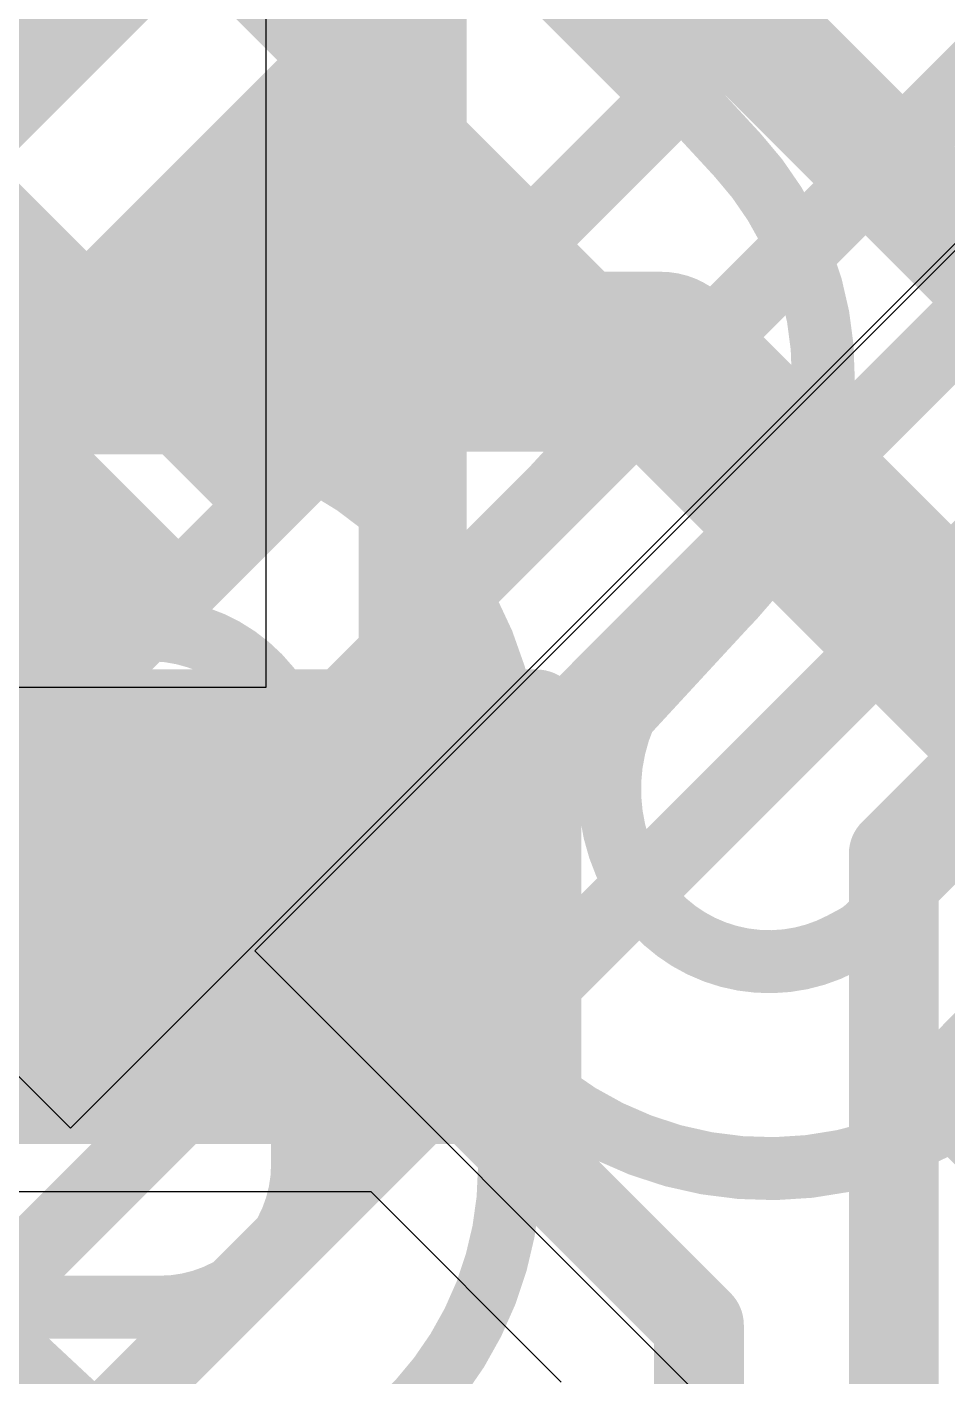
# Model space of a CAD drawing. Header units: inches. Extents: x -6 to 284, y -12 to 154.
# Drawn here: x 42.319 to 43.618, y 7.482 to 9.386 of the extents above; entities that cross this region are included whole.
import ezdxf

# ---------------------------------------------------------------- set-up
doc = ezdxf.new("R2010")
doc.units = ezdxf.units.IN
for name, color, linetype in [('Bottom Layer', 5, 'Continuous'), ('Bottom Overlay', 54, 'Continuous'), ('Bottom Paste', 16, 'Continuous'), ('Bottom Solder', 6, 'Continuous'), ('PWR-2', 130, 'Continuous'), ('Signal L1', 76, 'Continuous'), ('Signal L2', 6, 'Continuous'), ('Top Layer', 1, 'Continuous'), ('Top Overlay', 2, 'Continuous'), ('Top Paste', 8, 'Continuous'), ('Top Solder', 216, 'Continuous')]:
    doc.layers.add(name, color=color, linetype=linetype)

# ---------------------------------------------------------------- blocks, each defined once
blk = doc.blocks.new('BGA_565_15_5_14_4__132')
at = {"layer": 'Top Overlay'}
for points in [[(7.845000819999999, -7.295799479999999, 0.254, 0.254, 0), (7.845000819999999, -3.67080292, 0.254, 0.254, 0)], [(7.845000819999999, -7.295799479999999, 0.254, 0.254, 0), (4.219999179999999, -7.295799479999999, 0.254, 0.254, 0)]]:
    blk.add_lwpolyline(points, format="xyseb", dxfattribs=at)
blk.add_lwpolyline([(7.781500819999999, -7.295799479999999, 0.127, 0.127, 1), (7.908500819999999, -7.295799479999999, 0.127, 0.127, 1)], format="xyseb", close=True, dxfattribs=at)
blk.add_lwpolyline([(7.781500819999999, -7.295799479999999, 0.127, 0.127, 1), (7.908500819999999, -7.295799479999999, 0.127, 0.127, 1)], format="xyseb", close=True, dxfattribs=at)
blk = doc.blocks.new('R___0201_192')
at = {"layer": 'Top Layer'}
for points in [[(-0.40999791, 0.18499963), (-0.13999845, 0.18499963), (-0.13999845, -0.18499963), (-0.40999791, -0.18499963)], [(0.14000099, 0.18499963), (0.41000045, 0.18499963), (0.41000045, -0.18499963), (0.14000099, -0.18499963)]]:
    blk.add_hatch(color=1, dxfattribs=at).paths.add_polyline_path(points)
at = {"layer": 'Top Paste'}
for points in [[(-0.40999791, 0.18499963), (-0.13999845, 0.18499963), (-0.13999845, -0.18499963), (-0.40999791, -0.18499963)], [(0.14000099, 0.18499963), (0.41000045, 0.18499963), (0.41000045, -0.18499963), (0.14000099, -0.18499963)]]:
    blk.add_hatch(color=8, dxfattribs=at).paths.add_polyline_path(points)
at = {"layer": 'Top Solder'}
for points in [[(-0.46499907, 0.24000079), (-0.08499729, 0.24000079), (-0.08499729, -0.24000079), (-0.46499907, -0.24000079)], [(0.08499983, 0.24000079), (0.46500161, 0.24000079), (0.46500161, -0.24000079), (0.08499983, -0.24000079)]]:
    blk.add_hatch(color=216, dxfattribs=at).paths.add_polyline_path(points)
at = {"layer": 'Top Overlay'}
for points in [[(-0.4826, 0.254, 0.127, 0.127, 0), (-0.4826, -0.254, 0.127, 0.127, 0)], [(0.4826, 0.254, 0.127, 0.127, 0), (-0.4826, 0.254, 0.127, 0.127, 0)], [(0.4826, 0.254, 0.127, 0.127, 0), (0.4826, -0.254, 0.127, 0.127, 0)], [(0.4826, -0.254, 0.127, 0.127, 0), (-0.4826, -0.254, 0.127, 0.127, 0)]]:
    blk.add_lwpolyline(points, format="xyseb", dxfattribs=at)
for points in [[(-0.51435, 0.254, 0.0635, 0.0635, 1), (-0.4508499999999999, 0.254, 0.0635, 0.0635, 1)], [(-0.51435, 0.254, 0.0635, 0.0635, 1), (-0.4508499999999999, 0.254, 0.0635, 0.0635, 1)], [(0.4508499999999999, 0.254, 0.0635, 0.0635, 1), (0.51435, 0.254, 0.0635, 0.0635, 1)], [(0.4508499999999999, 0.254, 0.0635, 0.0635, 1), (0.51435, 0.254, 0.0635, 0.0635, 1)], [(-0.51435, -0.254, 0.0635, 0.0635, 1), (-0.4508499999999999, -0.254, 0.0635, 0.0635, 1)], [(-0.51435, -0.254, 0.0635, 0.0635, 1), (-0.4508499999999999, -0.254, 0.0635, 0.0635, 1)], [(0.4508499999999999, -0.254, 0.0635, 0.0635, 1), (0.51435, -0.254, 0.0635, 0.0635, 1)], [(0.4508499999999999, -0.254, 0.0635, 0.0635, 1), (0.51435, -0.254, 0.0635, 0.0635, 1)]]:
    blk.add_lwpolyline(points, format="xyseb", close=True, dxfattribs=at)
blk = doc.blocks.new('R___0201_193')
at = {"layer": 'Top Layer'}
for points in [[(-0.40999791, 0.18499963), (-0.13999845, 0.18499963), (-0.13999845, -0.18499963), (-0.40999791, -0.18499963)], [(0.14000099, 0.18499963), (0.41000045, 0.18499963), (0.41000045, -0.18499963), (0.14000099, -0.18499963)]]:
    blk.add_hatch(color=1, dxfattribs=at).paths.add_polyline_path(points)
at = {"layer": 'Top Paste'}
for points in [[(-0.40999791, 0.18499963), (-0.13999845, 0.18499963), (-0.13999845, -0.18499963), (-0.40999791, -0.18499963)], [(0.14000099, 0.18499963), (0.41000045, 0.18499963), (0.41000045, -0.18499963), (0.14000099, -0.18499963)]]:
    blk.add_hatch(color=8, dxfattribs=at).paths.add_polyline_path(points)
at = {"layer": 'Top Solder'}
for points in [[(-0.46499907, 0.24000079), (-0.08499729, 0.24000079), (-0.08499729, -0.24000079), (-0.46499907, -0.24000079)], [(0.08499983, 0.24000079), (0.46500161, 0.24000079), (0.46500161, -0.24000079), (0.08499983, -0.24000079)]]:
    blk.add_hatch(color=216, dxfattribs=at).paths.add_polyline_path(points)
at = {"layer": 'Top Overlay'}
for points in [[(0.4826, 0.254, 0.127, 0.127, 0), (-0.4826, 0.254, 0.127, 0.127, 0)], [(-0.4826, 0.254, 0.127, 0.127, 0), (-0.4826, -0.254, 0.127, 0.127, 0)], [(0.4826, 0.254, 0.127, 0.127, 0), (0.4826, -0.254, 0.127, 0.127, 0)], [(0.4826, -0.254, 0.127, 0.127, 0), (-0.4826, -0.254, 0.127, 0.127, 0)]]:
    blk.add_lwpolyline(points, format="xyseb", dxfattribs=at)
for points in [[(-0.51435, 0.254, 0.0635, 0.0635, 1), (-0.4508499999999999, 0.254, 0.0635, 0.0635, 1)], [(-0.51435, 0.254, 0.0635, 0.0635, 1), (-0.4508499999999999, 0.254, 0.0635, 0.0635, 1)], [(0.4508499999999999, 0.254, 0.0635, 0.0635, 1), (0.51435, 0.254, 0.0635, 0.0635, 1)], [(0.4508499999999999, 0.254, 0.0635, 0.0635, 1), (0.51435, 0.254, 0.0635, 0.0635, 1)], [(-0.51435, -0.254, 0.0635, 0.0635, 1), (-0.4508499999999999, -0.254, 0.0635, 0.0635, 1)], [(-0.51435, -0.254, 0.0635, 0.0635, 1), (-0.4508499999999999, -0.254, 0.0635, 0.0635, 1)], [(0.4508499999999999, -0.254, 0.0635, 0.0635, 1), (0.51435, -0.254, 0.0635, 0.0635, 1)], [(0.4508499999999999, -0.254, 0.0635, 0.0635, 1), (0.51435, -0.254, 0.0635, 0.0635, 1)]]:
    blk.add_lwpolyline(points, format="xyseb", close=True, dxfattribs=at)
blk = doc.blocks.new('R___0201_216')
at = {"layer": 'Top Layer'}
for points in [[(-0.40999791, 0.18499963), (-0.13999845, 0.18499963), (-0.13999845, -0.18499963), (-0.40999791, -0.18499963)], [(0.14000099, 0.18499963), (0.41000045, 0.18499963), (0.41000045, -0.18499963), (0.14000099, -0.18499963)]]:
    blk.add_hatch(color=1, dxfattribs=at).paths.add_polyline_path(points)
at = {"layer": 'Top Paste'}
for points in [[(-0.40999791, 0.18499963), (-0.13999845, 0.18499963), (-0.13999845, -0.18499963), (-0.40999791, -0.18499963)], [(0.14000099, 0.18499963), (0.41000045, 0.18499963), (0.41000045, -0.18499963), (0.14000099, -0.18499963)]]:
    blk.add_hatch(color=8, dxfattribs=at).paths.add_polyline_path(points)
at = {"layer": 'Top Solder'}
for points in [[(-0.46499907, 0.24000079), (-0.08499729, 0.24000079), (-0.08499729, -0.24000079), (-0.46499907, -0.24000079)], [(0.08499983, 0.24000079), (0.46500161, 0.24000079), (0.46500161, -0.24000079), (0.08499983, -0.24000079)]]:
    blk.add_hatch(color=216, dxfattribs=at).paths.add_polyline_path(points)
at = {"layer": 'Top Overlay'}
for points in [[(-0.4826, 0.254, 0.127, 0.127, 0), (0.4826, 0.254, 0.127, 0.127, 0)], [(-0.4826, -0.254, 0.127, 0.127, 0), (-0.4826, 0.254, 0.127, 0.127, 0)], [(0.4826, -0.254, 0.127, 0.127, 0), (0.4826, 0.254, 0.127, 0.127, 0)], [(-0.4826, -0.254, 0.127, 0.127, 0), (0.4826, -0.254, 0.127, 0.127, 0)]]:
    blk.add_lwpolyline(points, format="xyseb", dxfattribs=at)
for points in [[(-0.51435, 0.254, 0.0635, 0.0635, 1), (-0.4508499999999999, 0.254, 0.0635, 0.0635, 1)], [(-0.51435, 0.254, 0.0635, 0.0635, 1), (-0.4508499999999999, 0.254, 0.0635, 0.0635, 1)], [(0.4508499999999999, 0.254, 0.0635, 0.0635, 1), (0.51435, 0.254, 0.0635, 0.0635, 1)], [(0.4508499999999999, 0.254, 0.0635, 0.0635, 1), (0.51435, 0.254, 0.0635, 0.0635, 1)], [(-0.51435, -0.254, 0.0635, 0.0635, 1), (-0.4508499999999999, -0.254, 0.0635, 0.0635, 1)], [(-0.51435, -0.254, 0.0635, 0.0635, 1), (-0.4508499999999999, -0.254, 0.0635, 0.0635, 1)], [(0.4508499999999999, -0.254, 0.0635, 0.0635, 1), (0.51435, -0.254, 0.0635, 0.0635, 1)], [(0.4508499999999999, -0.254, 0.0635, 0.0635, 1), (0.51435, -0.254, 0.0635, 0.0635, 1)]]:
    blk.add_lwpolyline(points, format="xyseb", close=True, dxfattribs=at)
blk = doc.blocks.new('C___0402_B_464')
at = {"layer": 'Bottom Layer'}
for points in [[(-0.2413, 0.3175), (-0.2412999999999999, -0.3175), (-0.6985, -0.3175), (-0.6985, 0.3175)], [(0.6985, 0.3175), (0.6985, -0.3175), (0.2413, -0.3175), (0.2412999999999999, 0.3175)]]:
    blk.add_hatch(color=5, dxfattribs=at).paths.add_polyline_path(points)
at = {"layer": 'Bottom Paste'}
for points in [[(-0.2413, 0.3175), (-0.2412999999999999, -0.3175), (-0.6985, -0.3175), (-0.6985, 0.3175)], [(0.6985, 0.3175), (0.6985, -0.3175), (0.2413, -0.3175), (0.2412999999999999, 0.3175)]]:
    blk.add_hatch(color=16, dxfattribs=at).paths.add_polyline_path(points)
at = {"layer": 'Bottom Solder'}
for points in [[(-0.18130012, 0.37749988), (-0.18130012, -0.37749988), (-0.7584998799999999, -0.37749988), (-0.7584998799999999, 0.37749988)], [(0.7584998799999999, 0.37749988), (0.7584998799999999, -0.37749988), (0.18130012, -0.37749988), (0.18130012, 0.37749988)]]:
    blk.add_hatch(color=6, dxfattribs=at).paths.add_polyline_path(points)
at = {"layer": 'Bottom Overlay'}
for points in [[(-0.7874, 0.4064, 0.127, 0.127, 0), (-0.2794, 0.4064, 0.127, 0.127, 0)], [(-0.7874, 0.4064, 0.127, 0.127, 0), (-0.7874, -0.4064, 0.127, 0.127, 0)], [(0.2794, 0.4064, 0.127, 0.127, 0), (0.7874, 0.4064, 0.127, 0.127, 0)], [(0.7874, 0.4064, 0.127, 0.127, 0), (0.7874, -0.4064, 0.127, 0.127, 0)], [(-0.7874, -0.4064, 0.127, 0.127, 0), (-0.2794, -0.4064, 0.127, 0.127, 0)], [(0.2794, -0.4064, 0.127, 0.127, 0), (0.7874, -0.4064, 0.127, 0.127, 0)]]:
    blk.add_lwpolyline(points, format="xyseb", dxfattribs=at)
for points in [[(-0.8191499999999999, 0.4064, 0.0635, 0.0635, 1), (-0.7556499999999999, 0.4064, 0.0635, 0.0635, 1)], [(-0.8191499999999999, 0.4064, 0.0635, 0.0635, 1), (-0.7556499999999999, 0.4064, 0.0635, 0.0635, 1)], [(-0.31115, 0.4064, 0.0635, 0.0635, 1), (-0.24765, 0.4064, 0.0635, 0.0635, 1)], [(0.24765, 0.4064, 0.0635, 0.0635, 1), (0.31115, 0.4064, 0.0635, 0.0635, 1)], [(0.7556499999999999, 0.4064, 0.0635, 0.0635, 1), (0.8191499999999999, 0.4064, 0.0635, 0.0635, 1)], [(0.7556499999999999, 0.4064, 0.0635, 0.0635, 1), (0.8191499999999999, 0.4064, 0.0635, 0.0635, 1)], [(-0.8191499999999999, -0.4064, 0.0635, 0.0635, 1), (-0.7556499999999999, -0.4064, 0.0635, 0.0635, 1)], [(-0.8191499999999999, -0.4064, 0.0635, 0.0635, 1), (-0.7556499999999999, -0.4064, 0.0635, 0.0635, 1)], [(-0.31115, -0.4064, 0.0635, 0.0635, 1), (-0.24765, -0.4064, 0.0635, 0.0635, 1)], [(0.24765, -0.4064, 0.0635, 0.0635, 1), (0.31115, -0.4064, 0.0635, 0.0635, 1)], [(0.7556499999999999, -0.4064, 0.0635, 0.0635, 1), (0.8191499999999999, -0.4064, 0.0635, 0.0635, 1)], [(0.7556499999999999, -0.4064, 0.0635, 0.0635, 1), (0.8191499999999999, -0.4064, 0.0635, 0.0635, 1)]]:
    blk.add_lwpolyline(points, format="xyseb", close=True, dxfattribs=at)

msp = doc.modelspace()

# ---------------------------------------------------------------- linework, layer by layer
at = {"layer": 'Bottom Layer'}
for p, q in [((42.65659236, 10.54395402), (42.65659236, 8.45383374)), ((42.65659236, 8.45383374), (42.18745436, 8.45383374)), ((42.18745436, 7.74263374), (42.80437718, 7.74263374)), ((42.80437718, 7.74263374), (43.07334032, 7.473670599999999))]:
    msp.add_line(p, q, dxfattribs=at)
for points in [[(42.86377254, 8.14927758, 0.1524, 0.1524, 0), (42.86377254, 10.69258974, 0.1524, 0.1524, 0)], [(43.54278565999999, 8.21903614, 0.127, 0.127, 0), (43.80653925999999, 8.48278974, 0.127, 0.127, 0)], [(43.54278565999999, 4.94393982, 0.127, 0.127, 0), (43.54278565999999, 8.21903614, 0.127, 0.127, 0)], [(42.76809582, 8.05360086, 0.1524, 0.1524, 0), (42.86377254, 8.14927758, 0.1524, 0.1524, 0)], [(42.79984581999999, 8.01924228, 0.127, 0.127, 0), (42.88595436, 7.93313374, 0.127, 0.127, 0)], [(42.88595436, 7.93313374, 0.127, 0.127, 0), (42.88856294, 7.93313374, 0.127, 0.127, 0)], [(42.88856294, 7.93313374, 0.127, 0.127, 0), (43.26757157999999, 7.5541251, 0.127, 0.127, 0)], [(42.09917158, 7.508730219999999, 0.3809999999999999, 0.3809999999999999, 0), (42.54215774, 7.09493374, 0.3809999999999999, 0.3809999999999999, 0)], [(43.26757157999999, 5.018148459999999, 0.127, 0.127, 0), (43.26757157999999, 7.5541251, 0.127, 0.127, 0)]]:
    msp.add_lwpolyline(points, format="xyseb", dxfattribs=at)
for points in [[(43.51103566, 8.21903614, 0.0635, 0.0635, 1), (43.57453566, 8.21903614, 0.0635, 0.0635, 1)], [(43.51103566, 8.21903614, 0.0635, 0.0635, 1), (43.57453566, 8.21903614, 0.0635, 0.0635, 1)], [(42.82567254, 8.14927758, 0.0762, 0.0762, 1), (42.90187254, 8.14927758, 0.0762, 0.0762, 1)], [(42.82567254, 8.14927758, 0.0762, 0.0762, 1), (42.90187254, 8.14927758, 0.0762, 0.0762, 1)], [(42.72999582, 8.05360086, 0.0762, 0.0762, 1), (42.80619582, 8.05360086, 0.0762, 0.0762, 1)], [(42.76809582, 8.01924228, 0.0635, 0.0635, 1), (42.83159582, 8.01924228, 0.0635, 0.0635, 1)], [(42.85420436, 7.93313374, 0.0635, 0.0635, 1), (42.91770435999999, 7.93313374, 0.0635, 0.0635, 1)], [(42.85420436, 7.93313374, 0.0635, 0.0635, 1), (42.91770435999999, 7.93313374, 0.0635, 0.0635, 1)], [(42.85681294, 7.93313374, 0.0635, 0.0635, 1), (42.92031294, 7.93313374, 0.0635, 0.0635, 1)], [(42.85681294, 7.93313374, 0.0635, 0.0635, 1), (42.92031294, 7.93313374, 0.0635, 0.0635, 1)], [(43.23582157999999, 7.5541251, 0.0635, 0.0635, 1), (43.29932158, 7.5541251, 0.0635, 0.0635, 1)], [(43.23582157999999, 7.5541251, 0.0635, 0.0635, 1), (43.29932158, 7.5541251, 0.0635, 0.0635, 1)]]:
    msp.add_lwpolyline(points, format="xyseb", close=True, dxfattribs=at)
at = {"layer": 'PWR-2'}
for points in [[(43.24399784, 9.47651902, 0.1778, 0.1778, 0), (50.94316456, 1.7773523, 0.1778, 0.1778, 0)], [(41.05648126, 8.91352548, 0.254, 0.254, 0), (43.21397504, 8.91352548, 0.254, 0.254, 0)], [(43.21397504, 8.91352548, 0.254, 0.254, 0), (50.94897862, 1.1785219, 0.254, 0.254, 0)]]:
    msp.add_lwpolyline(points, format="xyseb", dxfattribs=at)
msp.add_lwpolyline([(43.15047504, 8.91352548, 0.127, 0.127, 1), (43.27747504, 8.91352548, 0.127, 0.127, 1)], format="xyseb", close=True, dxfattribs=at)
msp.add_lwpolyline([(43.15047504, 8.91352548, 0.127, 0.127, 1), (43.27747504, 8.91352548, 0.127, 0.127, 1)], format="xyseb", close=True, dxfattribs=at)
at = {"layer": 'Signal L1'}
for points in [[(42.09783046, 8.827416939999999, 0.08889999999999999, 0.08889999999999999, 0), (42.50771787999999, 8.827416939999999, 0.08889999999999999, 0.08889999999999999, 0)], [(42.50771787999999, 8.827416939999999, 0.08889999999999999, 0.08889999999999999, 0), (42.50777376, 8.82736106, 0.08889999999999999, 0.08889999999999999, 0)], [(42.50777376, 8.82736106, 0.08889999999999999, 0.08889999999999999, -0.4098335968289988), (43.0002569, 8.327445879999999, 0.08889999999999999, 0.08889999999999999, 0)], [(42.09783046, 8.53531694, 0.08889999999999999, 0.08889999999999999, 0), (42.49867039999999, 8.53531694, 0.08889999999999999, 0.08889999999999999, 0)], [(42.49867039999999, 8.53531694, 0.08889999999999999, 0.08889999999999999, 0), (42.49876438, 8.53522296, 0.08889999999999999, 0.08889999999999999, 0)], [(42.49876438, 8.53522296, 0.08889999999999999, 0.08889999999999999, -0.4055509625539813), (42.7081569, 8.31952362, 0.08889999999999999, 0.08889999999999999, 0)], [(42.7081569, 7.780144459999999, 0.08889999999999999, 0.08889999999999999, 0), (42.7081569, 8.31952362, 0.08889999999999999, 0.08889999999999999, 0)], [(43.0002569, 7.77639542, 0.08889999999999999, 0.08889999999999999, 0), (43.0002569, 8.327445879999999, 0.08889999999999999, 0.08889999999999999, 0)], [(42.7081569, 7.780144459999999, 0.08889999999999999, 0.08889999999999999, -0.4142135623730951), (42.50729878, 7.57928634, 0.08889999999999999, 0.08889999999999999, 0)], [(43.0002569, 7.77639542, 0.08889999999999999, 0.08889999999999999, -0.4153971695973697), (42.50906916, 7.28718888, 0.08889999999999999, 0.08889999999999999, 0)], [(41.31968113999999, 7.57928634, 0.08889999999999999, 0.08889999999999999, 0), (42.50729878, 7.57928634, 0.08889999999999999, 0.08889999999999999, 0)]]:
    msp.add_lwpolyline(points, format="xyseb", dxfattribs=at)
for points in [[(42.48549288, 8.827416939999999, 0.04445, 0.04445, 1), (42.52994288, 8.827416939999999, 0.04445, 0.04445, 1)], [(42.48549288, 8.827416939999999, 0.04445, 0.04445, 1), (42.52994288, 8.827416939999999, 0.04445, 0.04445, 1)], [(42.48554875999999, 8.82736106, 0.04445, 0.04445, 1), (42.52999876, 8.82736106, 0.04445, 0.04445, 1)], [(42.48554875999999, 8.82736106, 0.04445, 0.04445, 1), (42.52999876, 8.82736106, 0.04445, 0.04445, 1)], [(42.4764454, 8.53531694, 0.04445, 0.04445, 1), (42.52089539999999, 8.53531694, 0.04445, 0.04445, 1)], [(42.4764454, 8.53531694, 0.04445, 0.04445, 1), (42.52089539999999, 8.53531694, 0.04445, 0.04445, 1)], [(42.47653938, 8.53522296, 0.04445, 0.04445, 1), (42.52098938, 8.53522296, 0.04445, 0.04445, 1)], [(42.47653938, 8.53522296, 0.04445, 0.04445, 1), (42.52098938, 8.53522296, 0.04445, 0.04445, 1)], [(42.6859319, 8.31952362, 0.04445, 0.04445, 1), (42.7303819, 8.31952362, 0.04445, 0.04445, 1)], [(42.6859319, 8.31952362, 0.04445, 0.04445, 1), (42.7303819, 8.31952362, 0.04445, 0.04445, 1)], [(42.9780319, 8.327445879999999, 0.04445, 0.04445, 1), (43.0224819, 8.327445879999999, 0.04445, 0.04445, 1)], [(42.9780319, 8.327445879999999, 0.04445, 0.04445, 1), (43.0224819, 8.327445879999999, 0.04445, 0.04445, 1)], [(42.6859319, 7.780144459999999, 0.04445, 0.04445, 1), (42.7303819, 7.780144459999999, 0.04445, 0.04445, 1)], [(42.6859319, 7.780144459999999, 0.04445, 0.04445, 1), (42.7303819, 7.780144459999999, 0.04445, 0.04445, 1)], [(42.9780319, 7.77639542, 0.04445, 0.04445, 1), (43.0224819, 7.77639542, 0.04445, 0.04445, 1)], [(42.9780319, 7.77639542, 0.04445, 0.04445, 1), (43.0224819, 7.77639542, 0.04445, 0.04445, 1)], [(42.48507378, 7.57928634, 0.04445, 0.04445, 1), (42.52952378, 7.57928634, 0.04445, 0.04445, 1)], [(42.48507378, 7.57928634, 0.04445, 0.04445, 1), (42.52952378, 7.57928634, 0.04445, 0.04445, 1)]]:
    msp.add_lwpolyline(points, format="xyseb", close=True, dxfattribs=at)
at = {"layer": 'Signal L2'}
for points in [[(41.31351909999999, 7.370472939999999, 0.10414, 0.10414, 0), (47.98095814, 14.03791198, 0.10414, 0.10414, 0)], [(41.57085158, 7.233516139999999, 0.10414, 0.10414, 0), (47.96523045999999, 13.62789502, 0.10414, 0.10414, 0)], [(41.8307647, 7.156523659999999, 0.10414, 0.10414, 0), (48.0323271, 13.35808606, 0.10414, 0.10414, 0)], [(42.09291302, 7.079693739999999, 0.10414, 0.10414, 0), (44.20844091999999, 9.19522164, 0.10414, 0.10414, 0)]]:
    msp.add_lwpolyline(points, format="xyseb", dxfattribs=at)
at = {"layer": 'Top Layer'}
for p, q in [((42.64072752, 8.08197012), (53.4483945, 18.8896371)), ((42.38055024, 7.831805520000001), (47.45038008, 12.9016379)), ((41.02593014, 9.18642562), (42.38055024, 7.831805520000001)), ((54.18816949999999, -3.46547186), (42.64072752, 8.08197012))]:
    msp.add_line(p, q, dxfattribs=at)
for points in [[(43.20945638, 9.41673758, 0.08889999999999999, 0.08889999999999999, 0), (43.20945638, 9.48426094, 0.08889999999999999, 0.08889999999999999, 0)], [(43.24259576, 9.294195279999999, 0.08889999999999999, 0.08889999999999999, -0.1328277075479126), (43.20945638, 9.41673758, 0.08889999999999999, 0.08889999999999999, 0)], [(43.253787, 9.2792042, 0.08889999999999999, 0.08889999999999999, -0.05275088010042294), (43.24259576, 9.294195279999999, 0.08889999999999999, 0.08889999999999999, 0)], [(43.253787, 9.2792042, 0.08889999999999999, 0.08889999999999999, 0), (43.2975512, 9.231932259999999, 0.08889999999999999, 0.08889999999999999, 0)], [(43.2975512, 9.231932259999999, 0.08889999999999999, 0.08889999999999999, 0), (43.3225702, 9.204766959999999, 0.08889999999999999, 0.08889999999999999, 0)], [(43.3225702, 9.204766959999999, 0.08889999999999999, 0.08889999999999999, -0.3957949251717454), (43.31668756, 8.58055688, 0.08889999999999999, 0.08889999999999999, 0)], [(42.80030556, 9.070246019999999, 0.08889999999999999, 0.08889999999999999, 0), (42.83809568, 9.10803614, 0.08889999999999999, 0.08889999999999999, 0)], [(42.83809568, 9.10803614, 0.08889999999999999, 0.08889999999999999, 0), (42.93476808, 9.10803614, 0.08889999999999999, 0.08889999999999999, 0)], [(42.93476808, 9.10803614, 0.08889999999999999, 0.08889999999999999, -0.1985619891159114), (43.05339877999999, 9.058991279999999, 0.08889999999999999, 0.08889999999999999, 0)], [(42.67224638, 9.070246019999999, 0.08889999999999999, 0.08889999999999999, 0), (42.80030556, 9.070246019999999, 0.08889999999999999, 0.08889999999999999, 0)], [(43.05339877999999, 9.05898874, 0.08889999999999999, 0.08889999999999999, 0), (43.05339877999999, 9.058991279999999, 0.08889999999999999, 0.08889999999999999, 0)], [(43.05339877999999, 9.05898874, 0.08889999999999999, 0.08889999999999999, -8.824483311222006e-06), (43.05340386, 9.0589862, 0.08889999999999999, 0.08889999999999999, 0)], [(43.0534064, 9.0589862, 0.08889999999999999, 0.08889999999999999, -0.0003234081806845722), (43.0535588, 9.05883126, 0.08889999999999999, 0.08889999999999999, 0)], [(43.0535588, 9.05883126, 0.08889999999999999, 0.08889999999999999, 0), (43.10276622, 9.00962384, 0.08889999999999999, 0.08889999999999999, 0)], [(43.10276368, 9.00962638, 0.08889999999999999, 0.08889999999999999, -0.3150150774555895), (43.10276622, 8.77988338, 0.08889999999999999, 0.08889999999999999, 0)], [(42.94864156, 8.61299776, 0.08889999999999999, 0.08889999999999999, 0), (43.10276622, 8.77988338, 0.08889999999999999, 0.08889999999999999, 0)], [(42.8942754, 8.5287739, 0.08889999999999999, 0.08889999999999999, -0.08644002093080312), (42.94864156, 8.61299776, 0.08889999999999999, 0.08889999999999999, 0)], [(43.30524485999999, 8.568593479999999, 0.08889999999999999, 0.08889999999999999, 0), (43.31668756, 8.58055688, 0.08889999999999999, 0.08889999999999999, 0)], [(43.16323092, 8.41482188, 0.08889999999999999, 0.08889999999999999, 0), (43.30524485999999, 8.568593479999999, 0.08889999999999999, 0.08889999999999999, 0)], [(43.50742124, 8.116846859999999, 0.08889999999999999, 0.08889999999999999, 0), (43.95649831999999, 8.56592394, 0.08889999999999999, 0.08889999999999999, 0)], [(43.0109122, 7.918991019999999, 0.08889999999999999, 0.08889999999999999, -0.3057284141538789), (42.89427032, 8.52877644, 0.08889999999999999, 0.08889999999999999, 0)], [(43.2169443, 8.126067059999999, 0.08889999999999999, 0.08889999999999999, -0.3051609745152711), (43.16323092, 8.41482188, 0.08889999999999999, 0.08889999999999999, 0)], [(43.46972002, 8.09260256, 0.08889999999999999, 0.08889999999999999, -0.3159767774235885), (43.2197637, 8.12335688, 0.08889999999999999, 0.08889999999999999, 0)], [(43.50742124, 8.116846859999999, 0.08889999999999999, 0.08889999999999999, -0.0714148440057172), (43.48708092, 8.10185832, 0.08889999999999999, 0.08889999999999999, 0)], [(43.46972002, 8.09260256, 0.08889999999999999, 0.08889999999999999, 0), (43.48696154, 8.101794819999999, 0.08889999999999999, 0.08889999999999999, 0)], [(43.48696154, 8.101794819999999, 0.08889999999999999, 0.08889999999999999, 0), (43.48708092, 8.10185832, 0.08889999999999999, 0.08889999999999999, 0)], [(43.48708092, 8.10185832, 0.08889999999999999, 0.08889999999999999, -0.0003799140537938845), (43.48696154, 8.101794819999999, 0.08889999999999999, 0.08889999999999999, 0)], [(43.01250478, 7.917428919999999, 0.08889999999999999, 0.08889999999999999, -0.003818501435799628), (43.0109122, 7.918991019999999, 0.08889999999999999, 0.08889999999999999, 0)], [(43.01972092, 7.91050488, 0.08889999999999999, 0.08889999999999999, -0.006562365307872827), (43.01250478, 7.917428919999999, 0.08889999999999999, 0.08889999999999999, 0)], [(43.02132112, 7.9090012, 0.08889999999999999, 0.08889999999999999, -0.003758904000095767), (43.01972092, 7.91050488, 0.08889999999999999, 0.08889999999999999, 0)], [(43.60710862, 7.83482812, 0.08889999999999999, 0.08889999999999999, -0.3179192039068623), (43.02132112, 7.9090012, 0.08889999999999999, 0.08889999999999999, 0)], [(43.7131587, 7.909491419999999, 0.08889999999999999, 0.08889999999999999, -0.07285150414359232), (43.62425615999999, 7.843969579999999, 0.08889999999999999, 0.08889999999999999, 0)], [(43.60710862, 7.83482812, 0.08889999999999999, 0.08889999999999999, 0), (43.62425615999999, 7.84396704, 0.08889999999999999, 0.08889999999999999, 0)]]:
    msp.add_lwpolyline(points, format="xyseb", dxfattribs=at)
for points in [[(43.18723138, 9.41673758, 0.04445, 0.04445, 1), (43.23168138, 9.41673758, 0.04445, 0.04445, 1)], [(43.18723138, 9.41673758, 0.04445, 0.04445, 1), (43.23168138, 9.41673758, 0.04445, 0.04445, 1)], [(43.22037076, 9.294195279999999, 0.04445, 0.04445, 1), (43.26482076, 9.294195279999999, 0.04445, 0.04445, 1)], [(43.22037076, 9.294195279999999, 0.04445, 0.04445, 1), (43.26482076, 9.294195279999999, 0.04445, 0.04445, 1)], [(43.231562, 9.2792042, 0.04445, 0.04445, 1), (43.276012, 9.2792042, 0.04445, 0.04445, 1)], [(43.231562, 9.2792042, 0.04445, 0.04445, 1), (43.276012, 9.2792042, 0.04445, 0.04445, 1)], [(43.2753262, 9.231932259999999, 0.04445, 0.04445, 1), (43.3197762, 9.231932259999999, 0.04445, 0.04445, 1)], [(43.2753262, 9.231932259999999, 0.04445, 0.04445, 1), (43.3197762, 9.231932259999999, 0.04445, 0.04445, 1)], [(43.3003452, 9.204766959999999, 0.04445, 0.04445, 1), (43.3447952, 9.204766959999999, 0.04445, 0.04445, 1)], [(43.3003452, 9.204766959999999, 0.04445, 0.04445, 1), (43.3447952, 9.204766959999999, 0.04445, 0.04445, 1)], [(42.81587068, 9.10803614, 0.04445, 0.04445, 1), (42.86032068, 9.10803614, 0.04445, 0.04445, 1)], [(42.81587068, 9.10803614, 0.04445, 0.04445, 1), (42.86032068, 9.10803614, 0.04445, 0.04445, 1)], [(42.91254308, 9.10803614, 0.04445, 0.04445, 1), (42.95699308, 9.10803614, 0.04445, 0.04445, 1)], [(42.91254308, 9.10803614, 0.04445, 0.04445, 1), (42.95699308, 9.10803614, 0.04445, 0.04445, 1)], [(42.65002138, 9.070246019999999, 0.04445, 0.04445, 1), (42.69447138, 9.070246019999999, 0.04445, 0.04445, 1)], [(42.77808055999999, 9.070246019999999, 0.04445, 0.04445, 1), (42.82253056, 9.070246019999999, 0.04445, 0.04445, 1)], [(42.77808055999999, 9.070246019999999, 0.04445, 0.04445, 1), (42.82253056, 9.070246019999999, 0.04445, 0.04445, 1)], [(43.03117378, 9.058991279999999, 0.04445, 0.04445, 1), (43.07562378, 9.058991279999999, 0.04445, 0.04445, 1)], [(43.03117378, 9.058991279999999, 0.04445, 0.04445, 1), (43.07562378, 9.058991279999999, 0.04445, 0.04445, 1)], [(43.03117378, 9.05898874, 0.04445, 0.04445, 1), (43.07562378, 9.05898874, 0.04445, 0.04445, 1)], [(43.03117378, 9.05898874, 0.04445, 0.04445, 1), (43.07562378, 9.05898874, 0.04445, 0.04445, 1)], [(43.03117886, 9.0589862, 0.04445, 0.04445, 1), (43.07562885999999, 9.0589862, 0.04445, 0.04445, 1)], [(43.03118139999999, 9.0589862, 0.04445, 0.04445, 1), (43.0756314, 9.0589862, 0.04445, 0.04445, 1)], [(43.0313338, 9.05883126, 0.04445, 0.04445, 1), (43.0757838, 9.05883126, 0.04445, 0.04445, 1)], [(43.0313338, 9.05883126, 0.04445, 0.04445, 1), (43.0757838, 9.05883126, 0.04445, 0.04445, 1)], [(43.08053868, 9.00962638, 0.04445, 0.04445, 1), (43.12498867999999, 9.00962638, 0.04445, 0.04445, 1)], [(43.08054122, 9.00962384, 0.04445, 0.04445, 1), (43.12499122, 9.00962384, 0.04445, 0.04445, 1)], [(43.08054122, 8.77988338, 0.04445, 0.04445, 1), (43.12499122, 8.77988338, 0.04445, 0.04445, 1)], [(43.08054122, 8.77988338, 0.04445, 0.04445, 1), (43.12499122, 8.77988338, 0.04445, 0.04445, 1)], [(42.92641656, 8.61299776, 0.04445, 0.04445, 1), (42.97086656, 8.61299776, 0.04445, 0.04445, 1)], [(42.92641656, 8.61299776, 0.04445, 0.04445, 1), (42.97086656, 8.61299776, 0.04445, 0.04445, 1)], [(43.29446256, 8.58055688, 0.04445, 0.04445, 1), (43.33891256, 8.58055688, 0.04445, 0.04445, 1)], [(43.29446256, 8.58055688, 0.04445, 0.04445, 1), (43.33891256, 8.58055688, 0.04445, 0.04445, 1)], [(43.28301986, 8.568593479999999, 0.04445, 0.04445, 1), (43.32746986, 8.568593479999999, 0.04445, 0.04445, 1)], [(43.28301986, 8.568593479999999, 0.04445, 0.04445, 1), (43.32746986, 8.568593479999999, 0.04445, 0.04445, 1)], [(42.87204532, 8.52877644, 0.04445, 0.04445, 1), (42.91649532, 8.52877644, 0.04445, 0.04445, 1)], [(42.8720504, 8.5287739, 0.04445, 0.04445, 1), (42.9165004, 8.5287739, 0.04445, 0.04445, 1)], [(43.14100592, 8.41482188, 0.04445, 0.04445, 1), (43.18545592, 8.41482188, 0.04445, 0.04445, 1)], [(43.14100592, 8.41482188, 0.04445, 0.04445, 1), (43.18545592, 8.41482188, 0.04445, 0.04445, 1)], [(43.1947193, 8.126067059999999, 0.04445, 0.04445, 1), (43.2391693, 8.126067059999999, 0.04445, 0.04445, 1)], [(43.1975387, 8.12335688, 0.04445, 0.04445, 1), (43.2419887, 8.12335688, 0.04445, 0.04445, 1)], [(43.48519623999999, 8.116846859999999, 0.04445, 0.04445, 1), (43.52964624, 8.116846859999999, 0.04445, 0.04445, 1)], [(43.48519623999999, 8.116846859999999, 0.04445, 0.04445, 1), (43.52964624, 8.116846859999999, 0.04445, 0.04445, 1)], [(43.44749502, 8.09260256, 0.04445, 0.04445, 1), (43.49194502, 8.09260256, 0.04445, 0.04445, 1)], [(43.44749502, 8.09260256, 0.04445, 0.04445, 1), (43.49194502, 8.09260256, 0.04445, 0.04445, 1)], [(43.46473654, 8.101794819999999, 0.04445, 0.04445, 1), (43.50918654, 8.101794819999999, 0.04445, 0.04445, 1)], [(43.46473654, 8.101794819999999, 0.04445, 0.04445, 1), (43.50918654, 8.101794819999999, 0.04445, 0.04445, 1)], [(43.46473654, 8.101794819999999, 0.04445, 0.04445, 1), (43.50918654, 8.101794819999999, 0.04445, 0.04445, 1)], [(43.46485592, 8.10185832, 0.04445, 0.04445, 1), (43.50930592, 8.10185832, 0.04445, 0.04445, 1)], [(43.46485592, 8.10185832, 0.04445, 0.04445, 1), (43.50930592, 8.10185832, 0.04445, 0.04445, 1)], [(43.46485592, 8.10185832, 0.04445, 0.04445, 1), (43.50930592, 8.10185832, 0.04445, 0.04445, 1)], [(42.9886872, 7.918991019999999, 0.04445, 0.04445, 1), (43.0331372, 7.918991019999999, 0.04445, 0.04445, 1)], [(42.9886872, 7.918991019999999, 0.04445, 0.04445, 1), (43.0331372, 7.918991019999999, 0.04445, 0.04445, 1)], [(42.99027978, 7.917428919999999, 0.04445, 0.04445, 1), (43.03472978, 7.917428919999999, 0.04445, 0.04445, 1)], [(42.99027978, 7.917428919999999, 0.04445, 0.04445, 1), (43.03472978, 7.917428919999999, 0.04445, 0.04445, 1)], [(42.99749592, 7.91050488, 0.04445, 0.04445, 1), (43.04194592, 7.91050488, 0.04445, 0.04445, 1)], [(42.99749592, 7.91050488, 0.04445, 0.04445, 1), (43.04194592, 7.91050488, 0.04445, 0.04445, 1)], [(42.99909612, 7.9090012, 0.04445, 0.04445, 1), (43.04354611999999, 7.9090012, 0.04445, 0.04445, 1)], [(42.99909612, 7.9090012, 0.04445, 0.04445, 1), (43.04354611999999, 7.9090012, 0.04445, 0.04445, 1)], [(43.60203116, 7.843969579999999, 0.04445, 0.04445, 1), (43.64648115999999, 7.843969579999999, 0.04445, 0.04445, 1)], [(43.60203116, 7.84396704, 0.04445, 0.04445, 1), (43.64648115999999, 7.84396704, 0.04445, 0.04445, 1)], [(43.58488362, 7.83482812, 0.04445, 0.04445, 1), (43.62933362, 7.83482812, 0.04445, 0.04445, 1)], [(43.58488362, 7.83482812, 0.04445, 0.04445, 1), (43.62933362, 7.83482812, 0.04445, 0.04445, 1)]]:
    msp.add_lwpolyline(points, format="xyseb", close=True, dxfattribs=at)

# ---------------------------------------------------------------- block references
for name, p, rotation in [('BGA_565_15_5_14_4__132', (54.40792014, 8.2759296), 225), ('R___0201_192', (43.04929413999999, 9.84319342), 135), ('R___0201_193', (42.47779413999999, 9.26469826), 135), ('R___0201_216', (41.98139686, 8.76592862), 315), ('C___0402_B_464', (42.63195435999999, 7.62833374), 90)]:
    msp.add_blockref(name, p, dxfattribs=dict(rotation=rotation))

doc.saveas('drawing.dxf')
